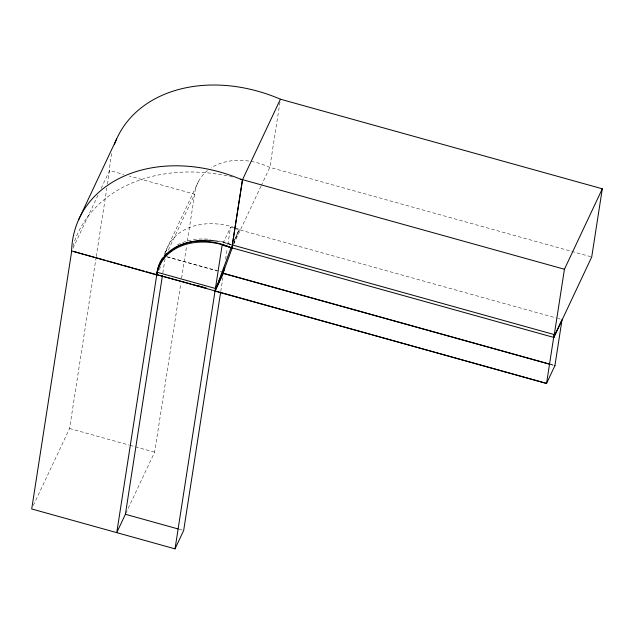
<?xml version="1.0" encoding="UTF-8"?>
<svg xmlns="http://www.w3.org/2000/svg" width="634" height="634" viewBox="0 0 634 634"><rect width="100%" height="100%" fill="white"/><g stroke="black" fill="none" stroke-linecap="round" stroke-linejoin="round"><path stroke-width="0.48" stroke-dasharray="3.17 2.38" d="M33.38 505.385L69.566 428.497L96.099 257.483M96.249 256.508L106.861 188.1M107.463 184.193L109.587 170.514A137.174 104.309 25.2 0 1 112.02 152.374M162.851 272.905L164.975 259.227M125.825 513.389L154.633 452.177L180.856 283.113M181.617 278.231L186.618 245.984M187.379 241.094L194.654 194.186A58.78 44.697 25.2 0 1 207.453 170.57M225.593 259.116L227.241 248.512M227.836 244.661L230.53 227.313L557.302 318.268M220.759 291.402L222.883 277.74M279.966 102.122L269.838 167.384L261.414 185.287M233.708 243.892L239.113 229.231A61.07 45.862 23.6 0 0 236.387 228.208M165.315 252.522L166.457 249.899M234.532 239.731L239.113 229.231M72.989 248.29L98.65 193.758M101.171 188.393L109.587 170.514L123.765 174.461M164.388 253.933L198.64 181.15M159.15 269.648L161.242 265.194M168.351 250.081L194.654 194.186L129.439 176.038M222.994 243.329L230.53 227.313M233.613 242.259L239.47 229.801M233.653 244.288L260.994 186.182M166.694 256.802L223.239 272.295M590.769 256.707L269.838 167.384A58.78 44.697 25.2 0 0 211.074 167.931M558.253 318.53L560.155 319.06M222.597 242.267L231.537 244.756A61.173 46.52 25.2 0 0 219.182 240.825M551.112 364.51L553.022 365.041M551.097 364.637L552.999 365.168M69.566 428.497L129.106 445.068M130.057 445.337L154.633 452.177M178.97 529.184L182.727 530.23M167.305 256.825L217.042 270.987M72.95 246.317A158.754 120.714 25.2 0 1 228.779 176.197M229.698 176.395A158.754 120.714 25.2 0 1 232.464 177.021M177.425 244.851A61.173 46.52 25.2 0 1 181.728 242.877M182.624 242.529A61.173 46.52 25.2 0 1 210.488 239.367M218.286 241.364A64.375 48.319 23.4 0 1 231.537 244.756M165.87 251.682A61.07 45.862 23.6 0 1 235.476 227.883"/><path stroke-width="0.95" d="M217.517 284.024L215.425 288.47L157.161 272.255L116.767 532.639L125.405 514.277L162.399 275.838M240.73 179.145A158.754 120.714 25.2 0 1 242.553 179.668L231.83 248.156A58.78 44.697 25.2 0 0 156.646 274.966L71.729 250.977L31.7 508.959L175.032 548.854L222.154 245.112L230.205 247.355M224.246 267.786L223.374 273.428L550.138 364.376M220.608 292.377L183.67 530.492L175.032 548.854M231.83 248.156L242.41 179.977L280.418 99.205L602.3 188.789L591.72 256.976L553.862 337.439L231.101 247.601L215.227 290.665L223.239 272.295L232.361 247.553M146.399 271.756L546.532 383.499L554.124 334.546L232.416 245.001M553.862 337.439L564.434 269.252L602.3 188.789M554.901 365.699L562.057 319.591L553.68 337.383M78.648 219.705L116.656 138.933M156.646 274.966L157.05 274.102M218.358 282.241L223.802 270.678M214.997 291.22L223.604 272.858M546.532 383.499L554.924 365.572M190.723 283.953L156.796 274.649L158.064 267.794A61.173 46.52 25.2 0 1 162.566 257.983M192.609 284.468L206.747 288.343M242.553 179.668L564.434 269.252M223.39 273.294L550.161 364.241M73.615 251.5L83.07 254.131M84.956 254.654L94.411 257.285M96.297 257.816L105.751 260.447M107.645 260.97L121.823 264.917M123.709 265.448L133.164 268.071M135.05 268.602L144.504 271.233M215.021 291.093L546.548 383.364M125.405 514.277L178.027 528.922M197.396 285.585L200.217 286.394M202.088 286.925L204.909 287.725M218.286 241.364A64.375 48.319 23.4 0 0 156.796 274.649A61.07 45.862 23.6 0 1 230.197 247.244M114.516 144.187A137.174 104.309 25.2 0 1 280.418 99.205M164.301 255.573A61.173 46.52 25.2 0 1 165.989 253.576M71.579 251.286A137.174 104.309 25.2 0 1 242.41 179.977"/></g></svg>
